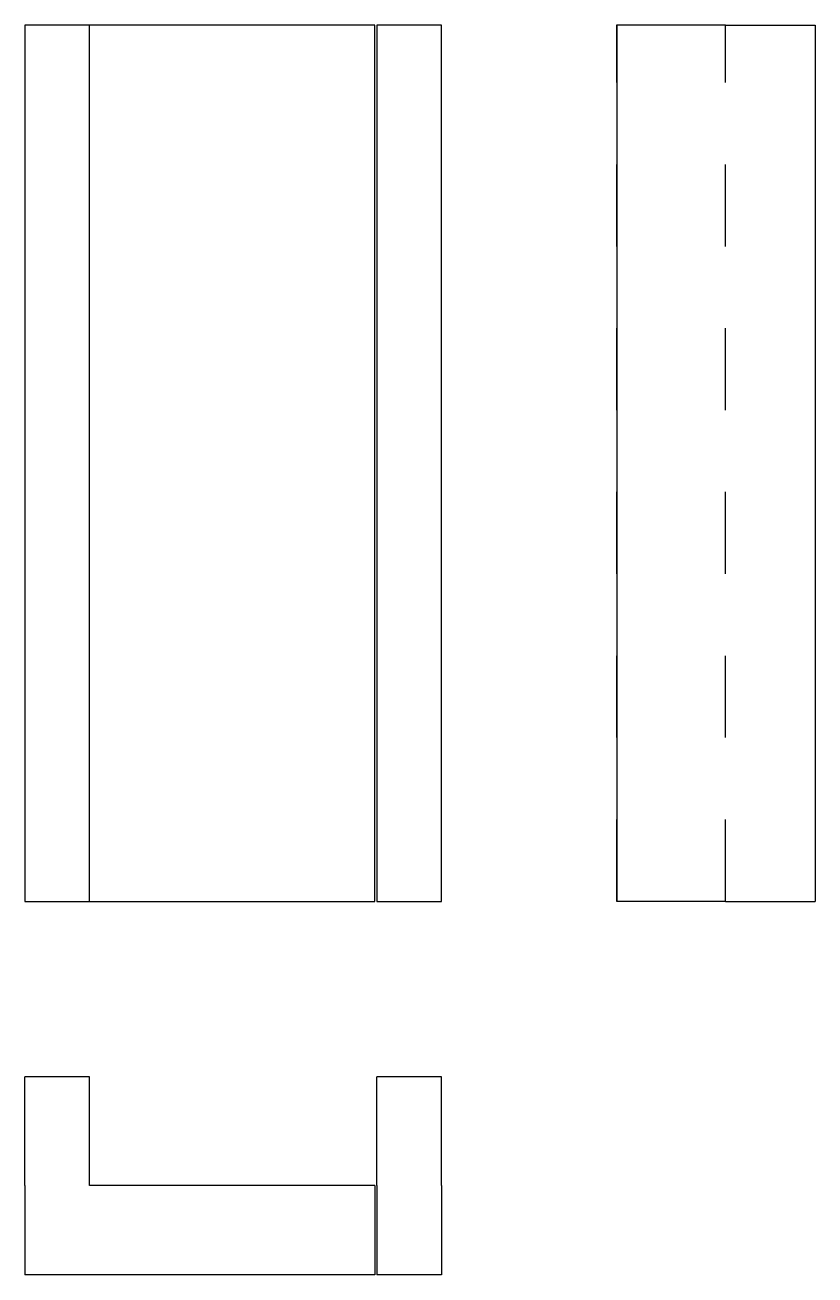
# Model space of a CAD drawing. Extents: x 0 to 0.96, y 0 to 1.53.
import ezdxf

# ---------------------------------------------------------------- set-up
doc = ezdxf.new("R2010")
doc.units = 0
doc.linetypes.add('HIDDEN', pattern=[0.053516, 0.035695, -0.017821])
for name, color, linetype in [('FRONT', 7, 'CONTINUOUS'), ('FRONT_HID', 7, 'HIDDEN'), ('LEFT', 7, 'CONTINUOUS'), ('LEFT_HID', 7, 'HIDDEN'), ('TOP', 7, 'CONTINUOUS')]:
    doc.layers.add(name, color=color, linetype=linetype)

msp = doc.modelspace()

# ---------------------------------------------------------------- linework, layer by layer
at = {"layer": 'FRONT'}
for p, q in [((0, 1.526563), (0, 0.45625)), ((0.078865, 1.526563), (0, 1.526563)), ((0.078865, 0.45625), (0.078865, 1.526563)), ((0.427385, 1.526563), (0.078865, 1.526563)), ((0.427385, 0.45625), (0.427385, 1.526563)), ((0.429688, 1.526563), (0.429688, 0.45625)), ((0.508553, 1.526563), (0.429688, 1.526563)), ((0.508553, 0.45625), (0.508553, 1.526563)), ((0, 0.45625), (0.078865, 0.45625)), ((0.078865, 0.45625), (0.427385, 0.45625)), ((0.429688, 0.45625), (0.508553, 0.45625))]:
    msp.add_line(p, q, dxfattribs=at)
at = {"layer": 'FRONT_HID', "linetype": 'HIDDEN'}
for p, q in [((0.078125, 1.526563), (0, 1.526563)), ((0.078125, 1.526563), (0, 1.526563)), ((0.078865, 1.526563), (0.078125, 1.526563)), ((0.078865, 1.526563), (0.078125, 1.526563)), ((0, 0.45625), (0.078125, 0.45625)), ((0, 0.45625), (0.078125, 0.45625)), ((0.078125, 0.45625), (0.078865, 0.45625)), ((0.078125, 0.45625), (0.078865, 0.45625))]:
    msp.add_line(p, q, dxfattribs=at)
at = {"layer": 'LEFT'}
for p, q in [((0.855428, 1.526563), (0.722615, 1.526563)), ((0.722615, 1.526563), (0.722615, 0.45625)), ((0.855428, 1.526563), (0.964803, 1.526563)), ((0.964803, 1.526563), (0.964803, 0.45625)), ((0.855428, 0.45625), (0.722615, 0.45625)), ((0.855428, 0.45625), (0.964803, 0.45625))]:
    msp.add_line(p, q, dxfattribs=at)
at = {"layer": 'LEFT_HID', "linetype": 'HIDDEN'}
for p, q in [((0.722615, 0.45625), (0.722615, 1.526563)), ((0.722615, 0.45625), (0.722615, 1.526563)), ((0.855428, 0.45625), (0.855428, 1.526563)), ((0.855428, 0.45625), (0.855428, 1.526563))]:
    msp.add_line(p, q, dxfattribs=at)
at = {"layer": 'TOP'}
for p, q in [((0, 0.109375), (0, 0.242188)), ((0.078865, 0.242188), (0, 0.242188)), ((0.078865, 0.109375), (0.078865, 0.242188)), ((0.429688, 0.109375), (0.429688, 0.242188)), ((0.508553, 0.242188), (0.429688, 0.242188)), ((0.508553, 0.109375), (0.508553, 0.242188)), ((0, 0.109375), (0, 0)), ((0.427385, 0.109375), (0.078865, 0.109375)), ((0.427385, 0.109375), (0.427385, 0)), ((0.429688, 0.109375), (0.429688, 0)), ((0.508553, 0.109375), (0.508553, 0)), ((0.078125, 0), (0, 0)), ((0.078865, 0), (0.078125, 0)), ((0.427385, 0), (0.078865, 0)), ((0.508553, 0), (0.429688, 0))]:
    msp.add_line(p, q, dxfattribs=at)

doc.saveas('drawing.dxf')
